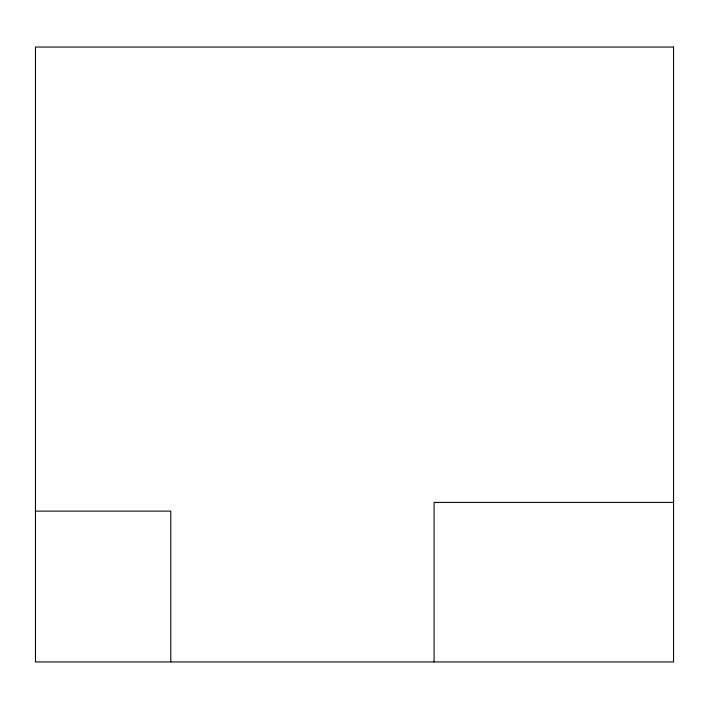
<?xml version="1.0" encoding="UTF-8"?>
<svg xmlns="http://www.w3.org/2000/svg" width="709" height="709" viewBox="0 0 709 709"><rect width="100%" height="100%" fill="white"/><g stroke="black" fill="none" stroke-linecap="round" stroke-linejoin="round"><path stroke-width="1.06" d="M673.55 502.424L434.085 502.424L434.085 661.949M35.45 511.127L170.789 511.127L170.789 661.949M673.55 47.051L35.45 47.051L35.45 661.949L673.55 661.949L673.55 47.051"/></g></svg>
